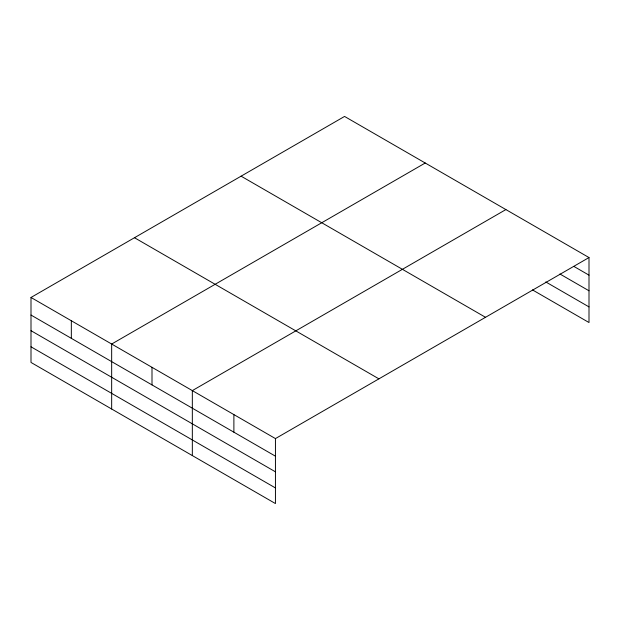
<?xml version="1.0" encoding="UTF-8"?>
<svg xmlns="http://www.w3.org/2000/svg" width="620" height="620" viewBox="0 0 620 620"><rect width="100%" height="100%" fill="white"/><g stroke="black" fill="none" stroke-linecap="round" stroke-linejoin="round"><path stroke-width="0.93" d="M589 257.556L344.557 116.436L31 297.468L31 362.444L275.443 503.564L275.443 438.588L589 257.556L589 322.532L532.487 289.904M425.227 163.006L111.662 344.038L111.662 409.014M505.889 209.576L192.332 390.608L192.332 455.584M574.043 266.507L589 275.148M559.914 273.994L589 290.788M545.786 281.945L589 306.9M241.087 176.173L485.522 317.3M134.478 237.724L378.913 378.851M31 297.468L275.443 438.588M31 315.053L275.443 456.18M31 330.692L275.443 471.82M31 346.805L275.443 487.932M233.887 414.602L233.887 432.186M152.001 367.319L152.001 384.912M71.331 320.749L71.331 338.342"/></g></svg>
